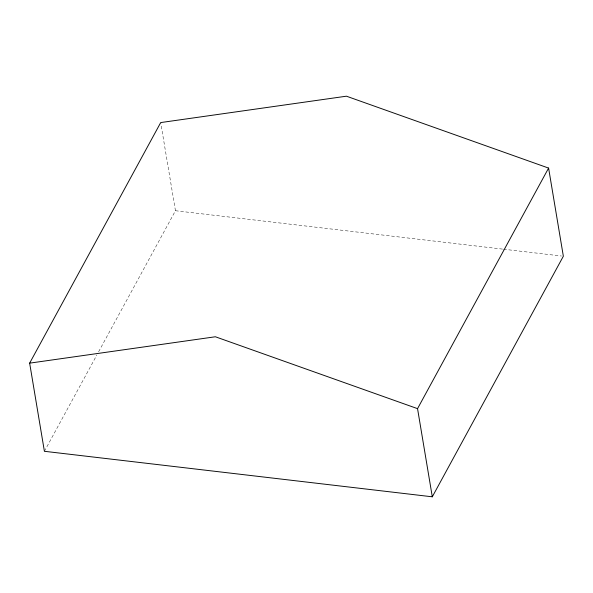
<?xml version="1.0" encoding="UTF-8"?>
<svg xmlns="http://www.w3.org/2000/svg" width="593" height="593" viewBox="0 0 593 593"><rect width="100%" height="100%" fill="white"/><g stroke="black" fill="none" stroke-linecap="round" stroke-linejoin="round"><path stroke-width="0.44" stroke-dasharray="2.96 2.22" d="M44.401 451.295L96.852 355.014M98.616 351.775L175.454 210.73L160.851 123.485M175.454 210.73L502.686 249.119M503.605 249.223L561.512 256.02"/><path stroke-width="0.89" d="M29.65 363.146L160.703 122.573L346.431 96.192L548.599 168.086L563.35 256.235L432.297 496.808L44.401 451.295L29.65 363.146L215.378 336.765L417.546 408.651L432.297 496.808M417.546 408.651L548.599 168.086"/></g></svg>
